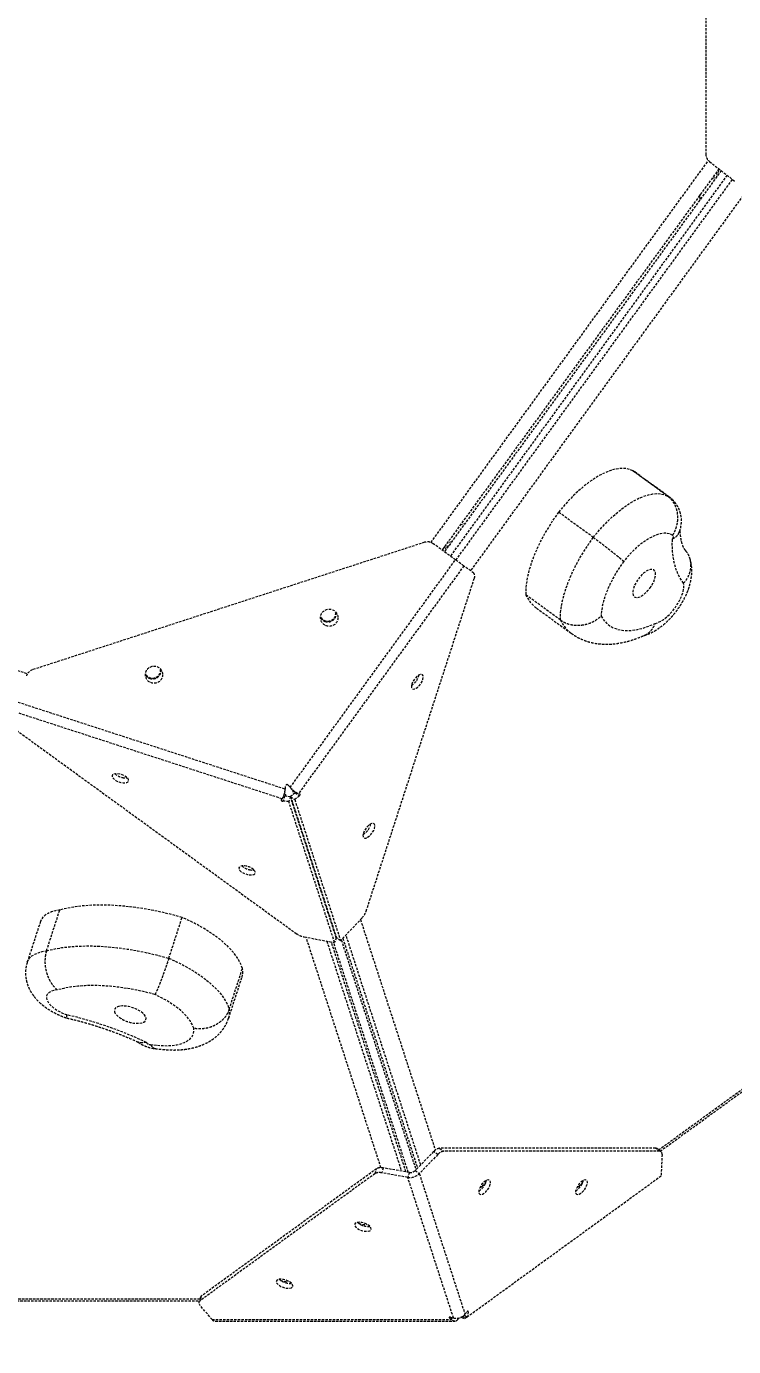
# Model space of a CAD drawing. Header units: millimetres. Extents: x -6061 to 5100, y -3651 to 3328.
# Drawn here: x 1652 to 2020, y -466 to 221 of the extents above; entities that cross this region are included whole.
import ezdxf

# ---------------------------------------------------------------- set-up
doc = ezdxf.new("R2010")
doc.units = ezdxf.units.MM
doc.linetypes.add('HIDDEN', pattern=[1.905, 1.27, -0.635])
for name, color, linetype in [('DIKOM_ОБЪЕКТ', 7, 'Continuous'), ('DIKOM_РАЗМЕР_ЗОНА', 7, 'Continuous'), ('DIKOM_РАЗМЕР_ОБЪЕКТА', 7, 'Continuous')]:
    doc.layers.add(name, color=color, linetype=linetype)
doc.styles.add('style1', font='arialbd.ttf', dxfattribs={"width": 0.8})
doc.dimstyles.new('1-50', dxfattribs={"dimtxt": 300, "dimasz": 200, "dimexe": 100, "dimexo": 0, "dimgap": 100, "dimtad": 1, "dimtxsty": 'style1', "dimcen": 200, "dimclrd": 7, "dimclre": 7, "dimclrt": 7, "dimadec": 1, "dimazin": 2, "dimtfac": 1, "dimtmove": 0, "dimatfit": 2, "dimfxl": 0, "dimlwd": 25, "dimlwe": 18, "dimarcsym": 0})

# ---------------------------------------------------------------- blocks, each defined once
blk = doc.blocks.new('*D0')
at = {"layer": 'Defpoints', "color": 0, "transparency": 16777216}
for p in [(3244.44, 1090.08), (-2954.24, -571.35), (3244.44, -1487.03)]:
    blk.add_point(p, dxfattribs=at)
at = {"layer": 'DIKOM_РАЗМЕР_ОБЪЕКТА', "color": 7, "lineweight": 18, "transparency": 16777216}
for p, q in [((3244.44, 1090.08), (3244.44, -1587.03)), ((-2954.24, -571.35), (-2954.24, -1587.03))]:
    blk.add_line(p, q, dxfattribs=at)
at = {"layer": 'DIKOM_РАЗМЕР_ОБЪЕКТА', "color": 7, "lineweight": 25, "transparency": 16777216}
blk.add_line((-2754.24, -1487.03), (3044.44, -1487.03), dxfattribs=at)
at = {"layer": 'DIKOM_РАЗМЕР_ОБЪЕКТА', "color": 7, "transparency": 16777216}
for points in [[(-2754.24, -1453.69), (-2754.24, -1520.36), (-2954.24, -1487.03)], [(3044.44, -1453.69), (3044.44, -1520.36), (3244.44, -1487.03)]]:
    blk.add_solid(points, dxfattribs=at)
at = {"layer": 'DIKOM_РАЗМЕР_ОБЪЕКТА', "color": 7, "transparency": 16777216, "insert": (279.31, -1118.98), "char_height": 300, "attachment_point": 5, "style": 'style1'}
blk.add_mtext('{\\fArial|b0|i0|c204|p34;\\H1.75x;6200}', dxfattribs=at)
blk = doc.blocks.new('*D1')
at = {"layer": 'Defpoints', "color": 0, "transparency": 16777216}
for p in [(2324.34, 3327.92), (-5419.16, -2822.08), (-1808.64, -2822.08)]:
    blk.add_point(p, dxfattribs=at)
at = {"layer": 'DIKOM_РАЗМЕР_ЗОНА', "color": 7, "lineweight": 18, "transparency": 16777216}
for p, q in [((2324.34, 3327.92), (-5519.16, 3327.92)), ((-1808.64, -2822.08), (-5519.16, -2822.08))]:
    blk.add_line(p, q, dxfattribs=at)
at = {"layer": 'DIKOM_РАЗМЕР_ЗОНА', "color": 7, "lineweight": 25, "transparency": 16777216}
blk.add_line((-5419.16, 3127.92), (-5419.16, -2622.08), dxfattribs=at)
at = {"layer": 'DIKOM_РАЗМЕР_ЗОНА', "color": 7, "transparency": 16777216}
for points in [[(-5452.49, 3127.92), (-5385.83, 3127.92), (-5419.16, 3327.92)], [(-5452.49, -2622.08), (-5385.83, -2622.08), (-5419.16, -2822.08)]]:
    blk.add_solid(points, dxfattribs=at)
at = {"layer": 'DIKOM_РАЗМЕР_ЗОНА', "color": 7, "transparency": 16777216, "insert": (-5787.21, -178.18), "char_height": 300, "attachment_point": 5, "rotation": 90, "style": 'style1'}
blk.add_mtext('{\\fArial|b0|i0|c204|p34;\\H1.75x;6150}', dxfattribs=at)
blk = doc.blocks.new('*D2')
at = {"layer": 'Defpoints', "color": 0, "transparency": 16777216}
for p in [(5097.78, 1174.32), (-4808.91, -571.39), (5097.78, -3550.63)]:
    blk.add_point(p, dxfattribs=at)
at = {"layer": 'DIKOM_РАЗМЕР_ЗОНА', "color": 7, "lineweight": 18, "transparency": 16777216}
for p, q in [((5097.78, 1174.32), (5097.78, -3650.63)), ((-4808.91, -571.39), (-4808.91, -3650.63))]:
    blk.add_line(p, q, dxfattribs=at)
at = {"layer": 'DIKOM_РАЗМЕР_ЗОНА', "color": 7, "lineweight": 25, "transparency": 16777216}
blk.add_line((-4608.91, -3550.63), (4897.78, -3550.63), dxfattribs=at)
at = {"layer": 'DIKOM_РАЗМЕР_ЗОНА', "color": 7, "transparency": 16777216}
for points in [[(-4608.91, -3517.3), (-4608.91, -3583.96), (-4808.91, -3550.63)], [(4897.78, -3517.3), (4897.78, -3583.96), (5097.78, -3550.63)]]:
    blk.add_solid(points, dxfattribs=at)
at = {"layer": 'DIKOM_РАЗМЕР_ЗОНА', "color": 7, "transparency": 16777216, "insert": (864.15, -3182.58), "char_height": 300, "attachment_point": 5, "style": 'style1'}
blk.add_mtext('{\\fArial|b0|i0|c204|p34;\\H1.75x;9900}', dxfattribs=at)
blk = doc.blocks.new('*D3')
at = {"layer": 'Defpoints', "color": 0, "transparency": 16777216}
for p in [(-3174.2, 1527.92), (2804.07, 1527.92), (-2373.39, -1022.08)]:
    blk.add_point(p, dxfattribs=at)
at = {"layer": 'DIKOM_РАЗМЕР_ОБЪЕКТА', "color": 7, "lineweight": 18, "transparency": 16777216}
for p, q in [((2804.07, 1527.92), (-3274.2, 1527.92)), ((-2373.39, -1022.08), (-3274.2, -1022.08))]:
    blk.add_line(p, q, dxfattribs=at)
at = {"layer": 'DIKOM_РАЗМЕР_ОБЪЕКТА', "color": 7, "lineweight": 25, "transparency": 16777216}
blk.add_line((-3174.2, -822.08), (-3174.2, 1327.92), dxfattribs=at)
at = {"layer": 'DIKOM_РАЗМЕР_ОБЪЕКТА', "color": 7, "transparency": 16777216}
for points in [[(-3207.54, 1327.92), (-3140.87, 1327.92), (-3174.2, 1527.92)], [(-3207.54, -822.08), (-3140.87, -822.08), (-3174.2, -1022.08)]]:
    blk.add_solid(points, dxfattribs=at)
at = {"layer": 'DIKOM_РАЗМЕР_ОБЪЕКТА', "color": 7, "transparency": 16777216, "insert": (-3542.25, 166.98), "char_height": 300, "attachment_point": 5, "rotation": 90, "style": 'style1'}
blk.add_mtext('{\\fArial|b0|i0|c204|p34;\\H1.75x;2550}', dxfattribs=at)

msp = doc.modelspace()

# ---------------------------------------------------------------- linework, layer by layer
at = {"layer": 'DIKOM_ОБЪЕКТ', "color": 7, "linetype": 'HIDDEN', "lineweight": 15}
for p, q in [((2005.661, 369.087), (2005.66, 154.887)), ((1862.438, -47.513), (2007.008, 151.471)), ((2012.494, 147.113), (1868.204, -51.485)), ((2013.675, 146.191), (1869.416, -52.365)), ((2007.584, 150.945), (2020.737, 140.68)), ((2011.289, 145.454), (2011.289, 142.907)), ((2012.028, 146.471), (2012.028, 143.924)), ((2016.728, 143.809), (1872.546, -54.64)), ((1875.441, -56.742), (2019.55, 141.607)), ((2009.792, 143.394), (2009.792, 140.847)), ((2027.349, 136.363), (1883.039, -62.262)), ((2002.792, 131.212), (2002.792, 133.759)), ((1985.7, -23.361), (1967.61, -10.218)), ((1986.624, -23.833), (1968.534, -10.69)), ((1947.034, -44.916), (1928.944, -31.773)), ((1418.621, -39.956), (1652.175, -115.842)), ((1877.735, -38.368), (1880.157, -37.581)), ((1859.12, -47.433), (1654.812, -113.827)), ((1875.206, -56.572), (1863.604, -48.143)), ((1873.157, -47.216), (1870.735, -48.003)), ((1870.921, -50.293), (1868.499, -51.08)), ((1871.66, -49.276), (1869.238, -50.063)), ((1789.07, -175.143), (1875.206, -56.572)), ((1879.548, -59.726), (1793.412, -178.297)), ((1884.736, -63.495), (1879.548, -59.726)), ((1828.688, -239.514), (1884.988, -66.225)), ((1929.901, -87.909), (1911.811, -74.765)), ((1917.464, -81.714), (1935.555, -94.857)), ((1805.319, -86.832), (1804.944, -86.207)), ((1714.019, -116.5), (1713.644, -115.875)), ((1852.35, -121.647), (1852.79, -121.69)), ((1647.171, -130.676), (1786.555, -175.96)), ((1784.896, -181.064), (1645.513, -135.78)), ((1644.933, -144.235), (1792.346, -251.324)), ((1785.883, -179.014), (1786.362, -177.539)), ((1786.962, -179.795), (1786.296, -177.744)), ((1786.555, -175.96), (1786.741, -174.357)), ((1787.977, -173.956), (1789.07, -175.143)), ((1791.659, -177.929), (1789.283, -179.915)), ((1790.183, -176.328), (1791.475, -177.267)), ((1790.298, -176.412), (1790.976, -178.5)), ((1791.659, -177.929), (1793.83, -179.506)), ((1793.412, -178.297), (1794.171, -178.456)), ((1784.375, -181.639), (1784.896, -181.064)), ((1786.099, -179.736), (1785.269, -182.288)), ((1788.359, -182.498), (1785.269, -182.288)), ((1789.188, -179.946), (1786.099, -179.736)), ((1789.188, -179.946), (1788.359, -182.498)), ((1812.237, -255.978), (1788.359, -182.498)), ((1813.066, -253.426), (1789.188, -179.946)), ((1789.283, -179.915), (1791.454, -181.492)), ((1789.283, -179.915), (1813.161, -253.395)), ((1793.83, -179.506), (1791.454, -181.492)), ((1791.454, -181.492), (1815.332, -254.972)), ((1827.117, -199.313), (1827.556, -199.355)), ((1662.106, -260.214), (1669.016, -238.948)), ((1658.936, -244.945), (1652.026, -266.211)), ((1725.845, -264.11), (1732.755, -242.844)), ((1826.424, -243.209), (1815.332, -254.972)), ((1825.694, -243.983), (1864.706, -364.048)), ((1796.35, -252.982), (1812.237, -255.978)), ((1836.38, -373.253), (1797.363, -253.174)), ((1813.066, -253.426), (1812.237, -255.978)), ((1815.332, -254.972), (1813.161, -253.395)), ((1816.515, -253.718), (1855.421, -373.458)), ((1857.08, -371.756), (1818.16, -251.974)), ((1808.155, -255.208), (1847.079, -375.005)), ((1849.421, -375.406), (1810.511, -255.652)), ((1850.585, -375.606), (1811.681, -255.873)), ((1815.698, -254.585), (1854.597, -374.304)), ((1757.014, -295.297), (1763.923, -274.031)), ((1757.297, -290.681), (1764.207, -269.414)), ((1981.064, -363.963), (2067.083, -301.466)), ((1981.953, -364.609), (2068.506, -301.724)), ((1979.462, -363.102), (1866.846, -363.11)), ((1866.846, -363.11), (1869.017, -364.687)), ((1981.633, -364.679), (1979.462, -363.102)), ((1982.336, -364.887), (1980.165, -363.31)), ((1863.798, -364.863), (1854.179, -374.733)), ((1865.969, -366.44), (1856.35, -376.31)), ((1865.969, -366.44), (1863.798, -364.863)), ((1981.633, -364.679), (1869.017, -364.687)), ((1982.845, -366.315), (1982.36, -377.504)), ((1833.27, -376.304), (1741.907, -442.692)), ((1834.099, -373.752), (1742.736, -440.141)), ((1833.27, -376.304), (1834.099, -373.752)), ((1837.595, -373.379), (1836.766, -375.93)), ((1850.349, -378.26), (1836.766, -375.93)), ((1851.179, -375.708), (1837.595, -373.379)), ((1851.179, -375.708), (1850.349, -378.26)), ((1874.167, -451.539), (1850.349, -378.26)), ((1854.179, -374.733), (1856.35, -376.31)), ((1856.35, -376.31), (1880.167, -449.589)), ((1881.215, -451.005), (1982.36, -377.504)), ((1742.736, -440.141), (1741.907, -442.692)), ((1533.1, -441.577), (1742.013, -441.577)), ((1534.099, -442.622), (1741.673, -442.622)), ((1742.29, -440.722), (1741.461, -443.274)), ((1748.377, -452.358), (1741.963, -444.819)), ((1748.377, -452.358), (1873.042, -452.356)), ((1750.035, -453.254), (1874.98, -453.252)), ((1872.215, -451.061), (1872.064, -451.524)), ((1873.042, -452.356), (1872.064, -451.524)), ((1872.617, -451.123), (1874.167, -451.539)), ((1873.377, -451.327), (1873.042, -452.356)), ((1876.14, -451.68), (1876.359, -452.356)), ((1876.797, -451.524), (1876.359, -452.356)), ((1879.831, -452.011), (1878.032, -451.123)), ((1879.296, -450.365), (1879.831, -452.011)), ((1879.762, -449.949), (1881.215, -451.005)), ((1881.215, -451.005), (1879.831, -452.011)), ((1880.167, -449.589), (1881.177, -448.341)), ((1881.86, -448.341), (1881.215, -451.005)), ((1881.466, -448.055), (1881.86, -448.341))]:
    msp.add_line(p, q, dxfattribs=at)
at = {"layer": 'DIKOM_ОБЪЕКТ', "color": 7, "linetype": 'HIDDEN', "lineweight": 15, "flags": 128}
for points in [[(1967.61, -10.218), (1965.972, -9.483), (1964.146, -9.046), (1962.146, -8.909), (1959.988, -9.073), (1957.69, -9.538), (1955.27, -10.299), (1952.747, -11.35), (1950.143, -12.683), (1947.478, -14.288), (1944.774, -16.15), (1942.052, -18.255), (1939.334, -20.587), (1936.643, -23.126), (1934.001, -25.851), (1931.427, -28.741), (1928.944, -31.773)], [(1968.534, -10.69), (1968.461, -10.638), (1967.61, -10.218)], [(1947.034, -44.916), (1949.517, -41.885), (1952.091, -38.994), (1954.734, -36.269), (1957.425, -33.73), (1960.142, -31.399), (1962.864, -29.293), (1965.568, -27.431), (1968.233, -25.827), (1970.838, -24.493), (1973.36, -23.442), (1975.78, -22.681), (1978.078, -22.216), (1980.236, -22.052), (1982.236, -22.189), (1984.063, -22.627), (1985.7, -23.361)], [(1985.7, -23.361), (1986.551, -23.781), (1986.623, -23.833)], [(1928.944, -31.773), (1926.336, -35.452), (1923.89, -39.214), (1921.625, -43.029), (1919.56, -46.865), (1917.711, -50.694), (1916.093, -54.483), (1914.718, -58.204), (1913.598, -61.826), (1912.742, -65.32), (1912.156, -68.659), (1911.844, -71.815), (1911.811, -74.765)], [(1929.901, -87.909), (1929.935, -84.959), (1930.246, -81.802), (1930.832, -78.463), (1931.688, -74.969), (1932.808, -71.347), (1934.183, -67.627), (1935.801, -63.837), (1937.65, -60.009), (1939.715, -56.172), (1941.98, -52.357), (1944.426, -48.595), (1947.034, -44.916)], [(1988.398, -43.801), (1987.098, -43.134), (1985.603, -42.77), (1983.931, -42.713), (1982.105, -42.964), (1980.145, -43.52), (1978.079, -44.374), (1975.93, -45.516), (1973.726, -46.931), (1971.495, -48.601), (1969.264, -50.505), (1967.063, -52.62), (1964.917, -54.918), (1962.855, -57.372)], [(1994.086, -68.75), (1992.593, -66.635), (1991.31, -64.274), (1990.243, -61.677), (1989.395, -58.851), (1988.769, -55.807), (1988.367, -52.556), (1988.19, -49.109), (1988.24, -45.477)], [(1988.24, -45.477), (1988.453, -45.183), (1988.624, -44.875), (1988.742, -44.574), (1988.798, -44.3), (1988.789, -44.072), (1988.716, -43.906), (1988.582, -43.814), (1988.398, -43.801)], [(1879.548, -59.726), (1879.207, -59.478), (1878.789, -59.175), (1878.303, -58.822), (1877.758, -58.426), (1877.164, -57.994), (1876.532, -57.535), (1875.876, -57.058), (1875.206, -56.572)], [(1962.855, -57.372), (1960.828, -60.285), (1958.949, -63.263), (1957.236, -66.277), (1955.707, -69.297), (1954.377, -72.292), (1953.258, -75.233), (1952.363, -78.09), (1951.7, -80.834), (1951.276, -83.439), (1951.095, -85.879)], [(1976.567, -71.272), (1977.538, -69.827), (1978.344, -68.342), (1978.954, -66.88), (1979.343, -65.499), (1979.493, -64.257), (1979.4, -63.203), (1979.068, -62.382), (1978.509, -61.827), (1977.746, -61.56), (1976.812, -61.593), (1975.743, -61.923), (1974.584, -62.539), (1973.383, -63.414), (1972.188, -64.512), (1971.048, -65.789), (1970.011, -67.193), (1969.118, -68.665), (1968.406, -70.146), (1967.904, -71.575), (1967.633, -72.893), (1967.604, -74.047), (1967.818, -74.989), (1968.266, -75.681), (1968.931, -76.094), (1969.783, -76.212), (1970.79, -76.029), (1971.91, -75.554), (1973.096, -74.805), (1974.3, -73.813), (1975.473, -72.619), (1976.567, -71.272)], [(1979.269, -89.711), (1980.676, -89.302), (1982.189, -88.581), (1983.767, -87.567), (1985.367, -86.288), (1986.944, -84.78), (1988.456, -83.082), (1989.862, -81.242), (1991.122, -79.311), (1992.202, -77.341), (1993.074, -75.386), (1993.711, -73.499), (1994.099, -71.733), (1994.225, -70.135), (1994.086, -68.75)], [(1951.095, -85.879), (1952.379, -87.83), (1953.892, -89.503), (1955.625, -90.888), (1957.57, -91.978), (1959.715, -92.766), (1962.05, -93.25), (1964.561, -93.425), (1967.236, -93.292), (1970.059, -92.851), (1973.017, -92.104), (1976.092, -91.056), (1979.269, -89.711)], [(1856.84, -116.322), (1856.014, -116.686), (1855.133, -117.325), (1854.268, -118.187), (1853.489, -119.202), (1852.859, -120.287), (1852.43, -121.355), (1852.237, -122.32), (1852.294, -123.103), (1852.597, -123.64), (1853.122, -123.888), (1853.826, -123.828), (1854.652, -123.464), (1855.533, -122.825), (1856.398, -121.963), (1857.177, -120.948), (1857.806, -119.863), (1858.235, -118.795), (1858.429, -117.83), (1858.372, -117.048), (1858.069, -116.51), (1857.544, -116.262), (1856.84, -116.322)], [(1700.345, -168.215), (1699.138, -168.024), (1698.048, -168.023), (1697.162, -168.212), (1696.553, -168.575), (1696.271, -169.083), (1696.337, -169.695), (1696.747, -170.361), (1697.467, -171.028), (1698.44, -171.641), (1699.585, -172.15), (1700.812, -172.515), (1702.019, -172.706), (1703.109, -172.707), (1703.995, -172.519), (1704.603, -172.156), (1704.886, -171.648), (1704.82, -171.036), (1704.41, -170.369), (1703.689, -169.703), (1702.717, -169.09), (1701.571, -168.58), (1700.345, -168.215)], [(1703.558, -170.18), (1703.646, -170.121), (1703.903, -169.872)], [(1831.608, -193.987), (1830.781, -194.351), (1829.9, -194.99), (1829.035, -195.852), (1828.256, -196.866), (1827.627, -197.952), (1827.198, -199.02), (1827.004, -199.984), (1827.061, -200.767), (1827.364, -201.304), (1827.889, -201.553), (1828.593, -201.493), (1829.419, -201.128), (1830.3, -200.489), (1831.166, -199.627), (1831.944, -198.613), (1832.574, -197.527), (1833.003, -196.459), (1833.197, -195.495), (1833.14, -194.712), (1832.836, -194.175), (1832.311, -193.926), (1831.608, -193.987)], [(1766.413, -216.21), (1765.206, -216.019), (1764.115, -216.018), (1763.23, -216.207), (1762.621, -216.57), (1762.338, -217.078), (1762.405, -217.69), (1762.815, -218.356), (1763.535, -219.023), (1764.508, -219.636), (1765.653, -220.145), (1766.879, -220.51), (1768.086, -220.701), (1769.177, -220.702), (1770.062, -220.514), (1770.671, -220.151), (1770.954, -219.642), (1770.887, -219.031), (1770.477, -218.364), (1769.757, -217.698), (1768.785, -217.085), (1767.639, -216.575), (1766.413, -216.21)], [(1769.625, -218.18), (1769.712, -218.121), (1769.972, -217.869)], [(1669.016, -238.948), (1666.719, -239.368), (1664.666, -239.967), (1662.882, -240.738), (1661.39, -241.671), (1660.208, -242.755), (1659.35, -243.977), (1658.936, -244.945)], [(1732.755, -242.844), (1727.3, -241.37), (1721.845, -240.078), (1716.417, -238.974), (1711.041, -238.063), (1705.743, -237.349), (1700.547, -236.836), (1695.478, -236.527), (1690.56, -236.421), (1685.816, -236.521), (1681.269, -236.826), (1676.94, -237.333), (1672.849, -238.042), (1669.016, -238.948)], [(1764.207, -269.414), (1763.363, -267.14), (1762.143, -264.815), (1760.557, -262.458), (1758.617, -260.087), (1756.339, -257.721), (1753.742, -255.379), (1750.846, -253.079), (1747.673, -250.841), (1744.249, -248.681), (1740.602, -246.618), (1736.761, -244.667), (1732.755, -242.844)], [(1652.026, -266.213), (1652.441, -265.243), (1653.298, -264.022), (1654.481, -262.937), (1655.973, -262.004), (1657.756, -261.233), (1659.809, -260.634), (1662.106, -260.214)], [(1662.106, -260.214), (1665.939, -259.308), (1670.03, -258.6), (1674.359, -258.092), (1678.906, -257.788), (1683.65, -257.688), (1688.568, -257.793), (1693.637, -258.103), (1698.833, -258.616), (1704.131, -259.329), (1709.507, -260.24), (1714.935, -261.344), (1720.39, -262.636), (1725.845, -264.11)], [(1725.845, -264.11), (1729.851, -265.933), (1733.692, -267.884), (1737.339, -269.948), (1740.763, -272.107), (1743.936, -274.346), (1746.832, -276.645), (1749.43, -278.987), (1751.707, -281.353), (1753.647, -283.724), (1755.233, -286.082), (1756.453, -288.407), (1757.297, -290.681)], [(1667.755, -280.629), (1666.042, -280.882), (1664.586, -281.328), (1663.428, -281.954), (1662.6, -282.745), (1662.124, -283.677), (1662.014, -284.726), (1662.272, -285.863), (1662.891, -287.057), (1663.855, -288.275), (1665.136, -289.483), (1666.701, -290.649), (1668.505, -291.741), (1670.501, -292.728), (1672.632, -293.584)], [(1718.616, -282.998), (1713.853, -281.792), (1709.103, -280.758), (1704.392, -279.902), (1699.746, -279.229), (1695.189, -278.741), (1690.746, -278.442), (1686.441, -278.334), (1682.296, -278.416), (1678.335, -278.689), (1674.578, -279.15), (1671.045, -279.798), (1667.755, -280.629)], [(1738.824, -300.616), (1738.095, -298.816), (1737.037, -296.975), (1735.659, -295.112), (1733.978, -293.246), (1732.008, -291.395), (1729.77, -289.578), (1727.286, -287.812), (1724.581, -286.116), (1721.681, -284.506), (1718.616, -282.998)], [(1697.506, -292.026), (1697.925, -292.919), (1698.663, -293.836), (1699.689, -294.74), (1700.961, -295.593), (1702.427, -296.361), (1704.027, -297.012), (1705.696, -297.52), (1707.365, -297.863), (1708.966, -298.028), (1710.434, -298.008), (1711.707, -297.803), (1712.735, -297.423), (1713.475, -296.882), (1713.896, -296.203), (1713.982, -295.414), (1713.73, -294.547), (1713.148, -293.637), (1712.262, -292.722), (1711.107, -291.838), (1709.731, -291.024), (1708.189, -290.31), (1706.547, -289.728), (1704.869, -289.301), (1703.226, -289.045), (1701.684, -288.972), (1700.306, -289.085), (1699.149, -289.379), (1698.261, -289.842), (1697.677, -290.455), (1697.422, -291.193), (1697.506, -292.026)], [(1716.173, -309.003), (1719.195, -309.416), (1722.116, -309.641), (1724.899, -309.676), (1727.509, -309.521), (1729.914, -309.177), (1732.082, -308.649), (1733.988, -307.943), (1735.606, -307.069), (1736.918, -306.037), (1737.906, -304.86), (1738.557, -303.553), (1738.865, -302.132), (1738.824, -300.616)], [(1982.845, -366.315), (1982.839, -365.952), (1982.789, -365.628), (1982.695, -365.346), (1982.559, -365.11), (1982.382, -364.923), (1982.167, -364.788), (1981.916, -364.706), (1981.633, -364.679)], [(1888.299, -382.957), (1887.745, -384.046), (1887.407, -385.083), (1887.312, -385.983), (1887.47, -386.675), (1887.866, -387.101), (1888.468, -387.227), (1889.229, -387.043), (1890.085, -386.564), (1890.969, -385.828), (1891.807, -384.896), (1892.533, -383.843), (1893.088, -382.754), (1893.426, -381.717), (1893.52, -380.816), (1893.363, -380.125), (1892.967, -379.699), (1892.364, -379.573), (1891.604, -379.757), (1890.747, -380.236), (1889.864, -380.971), (1889.025, -381.904), (1888.299, -382.957)], [(1888.024, -383.45), (1888.229, -383.367), (1889.092, -382.859)], [(1938.771, -382.953), (1938.217, -384.043), (1937.879, -385.079), (1937.785, -385.98), (1937.942, -386.671), (1938.338, -387.097), (1938.94, -387.223), (1939.701, -387.039), (1940.557, -386.56), (1941.441, -385.825), (1942.279, -384.893), (1943.005, -383.839), (1943.56, -382.75), (1943.898, -381.713), (1943.992, -380.813), (1943.835, -380.121), (1943.439, -379.696), (1942.836, -379.57), (1942.076, -379.753), (1941.219, -380.233), (1940.336, -380.968), (1939.497, -381.9), (1938.771, -382.953)], [(1938.494, -383.45), (1938.699, -383.367), (1939.562, -382.859)], [(1829.689, -406.341), (1830.524, -406.116), (1831.071, -405.721), (1831.285, -405.188), (1831.148, -404.561), (1830.673, -403.89), (1829.897, -403.23), (1828.883, -402.634), (1827.713, -402.15), (1826.483, -401.818), (1825.291, -401.665), (1824.235, -401.702), (1823.4, -401.927), (1822.854, -402.322), (1822.64, -402.855), (1822.776, -403.482), (1823.252, -404.152), (1824.028, -404.813), (1825.042, -405.409), (1826.211, -405.892), (1827.442, -406.224), (1828.633, -406.378), (1829.689, -406.341)], [(1788.862, -436.008), (1789.697, -435.783), (1790.243, -435.388), (1790.457, -434.856), (1790.321, -434.229), (1789.845, -433.558), (1789.069, -432.898), (1788.055, -432.301), (1786.886, -431.818), (1785.655, -431.486), (1784.464, -431.332), (1783.408, -431.369), (1782.573, -431.595), (1782.026, -431.989), (1781.812, -432.522), (1781.949, -433.149), (1782.424, -433.82), (1783.2, -434.48), (1784.214, -435.076), (1785.384, -435.56), (1786.614, -435.892), (1787.805, -436.046), (1788.862, -436.008)], [(1741.907, -442.692), (1741.687, -442.889), (1741.53, -443.112), (1741.438, -443.359), (1741.411, -443.626), (1741.452, -443.909), (1741.559, -444.205), (1741.73, -444.51), (1741.963, -444.819)]]:
    msp.add_lwpolyline(points, dxfattribs=at)
at = {"layer": 'DIKOM_ОБЪЕКТ', "color": 7, "linetype": 'HIDDEN', "lineweight": 15}
for centre in [(1809.415, -86.718), (1718.115, -116.388)]:
    msp.add_circle(centre, 4.5, dxfattribs=at)
for centre, radius, start, end in [((2010.66, 154.887), 5, 179.997355, 232.031724), ((1860.665, -52.189), 5, 54.003459, 108.002503), ((1882.819, -65.048), 2.468, 331.521176, 39.024975), ((1928.201, -67.204), 18.051, 204.764888, 233.500422), ((1808.657, -84.41), 4.5, 213.836147, 252), ((1808.657, -84.41), 4.125, 215.965252, 10.52497), ((1808.657, -84.41), 4.5, 252, 2.513824), ((1946.291, -80.348), 18.05, 204.76482, 233.513785), ((1656.357, -118.582), 5, 108.002503, 162.001547), ((1717.356, -114.076), 4.5, 213.863579, 252), ((1717.356, -114.076), 4.125, 216, 10.479187), ((1717.356, -114.076), 4.5, 252, 2.485793), ((1848.136, -114.847), 8.265, 300.065117, 347.941904), ((1703.25, -161.922), 8.2, 228.385165, 258.68569), ((1703.332, -163.454), 6.726, 255.432881, 277.262559), ((1822.903, -192.511), 8.265, 300.064359, 347.942661), ((1769.317, -209.917), 8.2, 228.384475, 258.685667), ((1769.4, -211.449), 6.726, 255.432881, 277.262559), ((1818.996, -236.117), 10.27, 316.325043, 340.683418), ((1798.189, -242.88), 10.268, 235.319325, 259.681627), ((1754.836, -271.156), 9.531, 342.446347, 10.530134), ((1626.115, -494.803), 206.525, 64.777397, 76.983393), ((1747.927, -292.422), 9.531, 342.445054, 10.530045), ((1715.926, -306.946), 2.072, 209.539289, 276.857098), ((1867.63, -367.999), 4.952, 99.111714, 140.706169), ((1979.499, -364.267), 1.166, 55.185999, 91.825129), ((1869.801, -369.576), 4.952, 99.111946, 140.706905), ((1835.51, -380.72), 4.952, 75.299519, 116.894379), ((1836.339, -378.168), 4.952, 75.300043, 116.893855), ((1851.458, -371.463), 6.886, 260.737762, 315.268399), ((1851.733, -372.31), 3.443, 260.737675, 315.267456), ((1883.213, -378.252), 8.198, 300.378029, 330.690004), ((1883.645, -375.679), 9.012, 307.184381, 325.409491), ((1884.695, -378.646), 6.725, 327.436967, 349.277802), ((1933.686, -378.249), 8.198, 300.376979, 330.689917), ((1934.116, -375.679), 9.012, 307.183247, 325.422233), ((1935.172, -378.645), 6.719, 327.429524, 349.287736), ((1829.741, -395.478), 8.348, 228.28702, 275.340898), ((1827.487, -396.037), 6.77, 247.639919, 282.23875), ((1788.914, -425.145), 8.348, 228.28702, 275.340898), ((1786.656, -425.702), 6.771, 247.656643, 282.235532), ((1743.388, -441.102), 1.161, 124.109131, 160.892901), ((1750.167, -451.028), 2.23, 216.619117, 266.615691)]:
    msp.add_arc(centre, radius, start, end, dxfattribs=at)
for centre, major_axis, ratio, start_param, end_param in [((1787.505, -174.605), (0.292, -0.898), 0.7946266, 2.0943951, 4.1887902), ((1791.528, -177.528), (0.57, 0.6), 0.4619859, 4.4666927, 5.0467088), ((1793.699, -179.105), (0.57, 0.6), 0.4619859, 4.4666927, 6.5610878), ((1785.139, -181.887), (0.814, -0.151), 0.4619859, 2.8636901, 4.9580852), ((1785.968, -179.335), (0.814, -0.151), 0.4619859, 4.3745901, 4.9580852), ((1872.747, -451.524), (0.865, -0.338), 0.3672573, 1.8630775, 3.9574726), ((1881.307, -448.742), (0.501, 0.782), 0.3672813, 5.4673355, 7.5617306)]:
    msp.add_ellipse(centre, major_axis=major_axis, ratio=ratio, start_param=start_param, end_param=end_param, dxfattribs=at)
for points, knots in [([(1988.398, -43.801), (1988.405, -43.79), (1988.967, -42.837), (1989.868, -41.066), (1990.696, -38.385), (1991.094, -35.895), (1991.1, -33.406), (1990.731, -30.987), (1989.98, -28.706), (1988.876, -26.63), (1987.46, -24.794), (1986.287, -23.839), (1985.7, -23.361)], [0, 0, 0, 0, 0.00168058, 0.14323753, 0.25039885, 0.35756089, 0.46465019, 0.57173773, 0.67880333, 0.78586749, 0.89293317, 1, 1, 1, 1]), ([(1991.935, -41.896), (1991.991, -41.761), (1992.315, -40.984), (1992.663, -39.49), (1992.956, -37.45), (1992.965, -35.398), (1992.713, -33.362), (1992.193, -31.369), (1991.409, -29.457), (1990.375, -27.657), (1989.047, -25.963), (1987.781, -24.675), (1986.873, -24.052), (1986.599, -23.864)], [0, 0, 0, 0, 0.0215688, 0.124954, 0.2264769, 0.3274671, 0.4285968, 0.5301045, 0.6320209, 0.7342957, 0.8368443, 0.9507537, 1, 1, 1, 1]), ([(1995.088, -51.663), (1995.016, -51.579), (1994.799, -51.323), (1994.413, -50.759), (1993.936, -49.849), (1993.471, -48.684), (1993.045, -47.23), (1992.686, -45.47), (1992.445, -43.433), (1992.328, -41.791), (1992.339, -40.766), (1992.341, -40.582)], [0, 0, 0, 0, 0.068932, 0.2096659, 0.3392781, 0.4629737, 0.5938568, 0.721231, 0.8470725, 0.9725932, 1, 1, 1, 1]), ([(1947.034, -44.916), (1947.658, -45.372), (1948.906, -46.284), (1950.902, -47.776), (1952.919, -49.307), (1954.914, -50.846), (1956.824, -52.345), (1958.599, -53.765), (1960.185, -55.061), (1961.669, -56.31), (1962.479, -57.025), (1962.846, -57.364), (1962.855, -57.372)], [0, 0, 0, 0, 0.1073085, 0.2146144, 0.32192, 0.429224, 0.53655, 0.6438734, 0.7512541, 0.8586359, 0.9966452, 1, 1, 1, 1]), ([(1988.24, -45.477), (1988.245, -45.476), (1988.616, -45.415), (1989.401, -45.079), (1990.501, -44.244), (1991.419, -43.174), (1991.766, -42.284), (1991.92, -41.889)], [0, 0, 0, 0, 0.0030851, 0.2314443, 0.4681721, 0.7639517, 1, 1, 1, 1]), ([(1994.086, -68.75), (1994.096, -68.739), (1994.848, -67.918), (1995.987, -66.366), (1997.131, -63.957), (1997.762, -61.703), (1997.984, -59.403), (1997.792, -57.162), (1997.178, -55.013), (1996.276, -53.142), (1995.417, -52.11), (1995.039, -51.654)], [0, 0, 0, 0, 0.0023446, 0.1664242, 0.2877207, 0.4124927, 0.5332571, 0.6574898, 0.7780186, 0.9020271, 1, 1, 1, 1]), ([(1973.552, -95.959), (1974.077, -95.798), (1975.406, -95.392), (1977.484, -94.447), (1979.827, -93.147), (1982.158, -91.551), (1984.428, -89.708), (1986.583, -87.667), (1988.595, -85.478), (1990.456, -83.165), (1992.163, -80.742), (1993.71, -78.215), (1995.087, -75.585), (1996.279, -72.843), (1997.261, -69.973), (1997.949, -67.121), (1998.325, -64.368), (1998.413, -61.806), (1998.22, -59.364), (1997.852, -57.269), (1997.433, -56.022), (1997.267, -55.528)], [0, 0, 0, 0, 0.0333291, 0.0844225, 0.1385088, 0.1951201, 0.2526058, 0.3094331, 0.3653175, 0.4205285, 0.4755372, 0.5308373, 0.5868715, 0.6442851, 0.7037534, 0.7657673, 0.8204212, 0.8722487, 0.9215103, 0.9688546, 1, 1, 1, 1]), ([(1929.901, -87.909), (1930.535, -88.321), (1931.802, -89.146), (1934.011, -90.001), (1936.372, -90.534), (1938.842, -90.72), (1941.349, -90.545), (1943.832, -90.028), (1946.215, -89.169), (1948.719, -87.855), (1950.278, -86.655), (1951.086, -85.888), (1951.095, -85.879)], [0, 0, 0, 0, 0.10582628, 0.21165546, 0.31746346, 0.42327635, 0.52947123, 0.63567289, 0.74288031, 0.85009471, 0.99828622, 1, 1, 1, 1]), ([(1935.571, -94.846), (1936.279, -95.342), (1937.806, -96.41), (1940.352, -97.726), (1943.134, -98.852), (1946.038, -99.693), (1949.054, -100.259), (1952.18, -100.548), (1955.42, -100.556), (1958.775, -100.276), (1962.247, -99.7), (1965.828, -98.822), (1969.502, -97.628), (1972.231, -96.561), (1973.733, -95.878), (1973.984, -95.764)], [0, 0, 0, 0, 0.065085, 0.140287, 0.2156273, 0.2917002, 0.3690932, 0.448381, 0.5300923, 0.6146504, 0.7022705, 0.7928669, 0.8860008, 0.9809477, 1, 1, 1, 1]), ([(1973.968, -95.729), (1974.381, -95.54), (1975.363, -95.091), (1976.72, -93.927), (1978.147, -92.184), (1978.916, -90.659), (1979.264, -89.725), (1979.269, -89.711)], [0, 0, 0, 0, 0.1766574, 0.4196533, 0.6696427, 0.9950624, 1, 1, 1, 1]), ([(1784.896, -181.064), (1785.074, -180.79), (1785.4, -180.288), (1785.889, -179.085), (1786.266, -177.651), (1786.453, -176.552), (1786.555, -175.96)], [0, 0, 0, 0, 0.2731834, 0.5000179, 0.7304014, 1, 1, 1, 1]), ([(1789.07, -175.143), (1789.508, -175.566), (1790.31, -176.34), (1791.456, -177.288), (1792.548, -177.976), (1793.109, -178.184), (1793.412, -178.297)], [0, 0, 0, 0, 0.2731945, 0.5000157, 0.7304082, 1, 1, 1, 1]), ([(1789.07, -175.143), (1789.263, -175.381), (1789.613, -175.814), (1789.997, -176.223), (1790.173, -176.32), (1790.176, -176.321)], [0, 0, 0, 0, 0.5469182, 0.9925766, 1, 1, 1, 1]), ([(1662.106, -260.214), (1661.903, -260.94), (1661.492, -262.413), (1661.245, -264.821), (1661.281, -267.321), (1661.621, -269.817), (1662.255, -272.279), (1663.153, -274.595), (1664.305, -276.744), (1665.803, -278.834), (1667.023, -280.043), (1667.745, -280.621), (1667.755, -280.629)], [0, 0, 0, 0, 0.1053864, 0.21383, 0.3192141, 0.4276492, 0.533135, 0.6416657, 0.7474204, 0.8562204, 0.9978473, 1, 1, 1, 1]), ([(1652.063, -266.229), (1651.938, -266.587), (1651.554, -267.684), (1651.24, -269.6), (1651.102, -271.906), (1651.269, -274.181), (1651.704, -276.399), (1652.395, -278.55), (1653.334, -280.626), (1654.517, -282.632), (1655.953, -284.574), (1657.658, -286.457), (1659.646, -288.272), (1661.899, -289.99), (1664.367, -291.567), (1666.981, -292.976), (1669.693, -294.194), (1671.596, -294.925), (1672.586, -295.246), (1672.637, -295.262)], [0, 0, 0, 0, 0.0285079, 0.087501, 0.1454764, 0.2028292, 0.2599861, 0.317446, 0.3758096, 0.4358166, 0.4983382, 0.5642421, 0.6339696, 0.7068476, 0.7806571, 0.8535626, 0.9252623, 0.9961359, 1, 1, 1, 1]), ([(1725.845, -264.11), (1725.606, -264.839), (1725.127, -266.296), (1724.324, -268.635), (1723.485, -271.005), (1722.626, -273.356), (1721.772, -275.616), (1720.943, -277.734), (1720.161, -279.64), (1719.356, -281.497), (1718.868, -282.516), (1718.619, -282.993), (1718.616, -282.998)], [0, 0, 0, 0, 0.1058257, 0.2116535, 0.3174646, 0.4232754, 0.5294715, 0.6356741, 0.7428802, 0.850098, 0.9982886, 1, 1, 1, 1]), ([(1672.632, -293.584), (1672.63, -293.591), (1672.541, -294.099), (1672.473, -294.765), (1672.517, -295.227), (1672.622, -295.216), (1672.653, -295.213)], [0, 0, 0, 0, 0.0068975, 0.490276, 0.847616, 1, 1, 1, 1]), ([(1672.651, -295.272), (1673.128, -295.38), (1675.225, -295.853), (1678.957, -296.792), (1683.835, -298.142), (1688.698, -299.631), (1693.525, -301.247), (1698.296, -302.982), (1702.982, -304.836), (1706.874, -306.474), (1709.151, -307.528), (1709.939, -307.893)], [0, 0, 0, 0, 0.0376379, 0.1652728, 0.293042, 0.4209183, 0.5488453, 0.6767595, 0.8045923, 0.9322857, 1, 1, 1, 1]), ([(1718.699, -311.168), (1718.956, -311.208), (1720.402, -311.437), (1723.027, -311.724), (1726.554, -311.939), (1730.059, -311.932), (1733.538, -311.691), (1736.972, -311.184), (1740.169, -310.418), (1743.069, -309.427), (1745.626, -308.271), (1747.951, -306.925), (1750.05, -305.398), (1751.922, -303.698), (1753.627, -301.768), (1755.107, -299.605), (1756.269, -297.412), (1756.77, -295.93), (1756.987, -295.289)], [0, 0, 0, 0, 0.0156271, 0.0878933, 0.1611031, 0.2356683, 0.3118414, 0.389675, 0.4686175, 0.5366192, 0.6013103, 0.6629199, 0.722007, 0.7791647, 0.8349247, 0.8957522, 0.9549018, 1, 1, 1, 1]), ([(1757.297, -290.681), (1757.024, -291.39), (1756.478, -292.808), (1755.172, -294.776), (1753.544, -296.55), (1751.614, -298.08), (1749.436, -299.315), (1747.078, -300.232), (1744.6, -300.79), (1741.84, -301.007), (1739.909, -300.828), (1738.849, -300.621), (1738.824, -300.616)], [0, 0, 0, 0, 0.107306, 0.2146126, 0.3219192, 0.429223, 0.5365509, 0.6438753, 0.7512572, 0.858638, 0.9966434, 1, 1, 1, 1]), ([(1709.837, -307.846), (1710.258, -308.145), (1711.232, -308.836), (1712.946, -309.711), (1714.99, -310.488), (1716.987, -311), (1718.307, -311.118), (1718.848, -311.166)], [0, 0, 0, 0, 0.1593377, 0.3682427, 0.5912621, 0.8325952, 1, 1, 1, 1]), ([(1714.123, -307.968), (1714.116, -307.968), (1713.599, -308.006), (1712.684, -308.137), (1711.454, -308.209), (1710.528, -308.148), (1710.101, -307.906), (1709.968, -307.831)], [0, 0, 0, 0, 0.00342158, 0.25814994, 0.52221205, 0.85213196, 1, 1, 1, 1]), ([(1716.173, -309.003), (1716.178, -309.01), (1716.577, -309.598), (1717.205, -310.416), (1718.047, -311.043), (1718.53, -311.101), (1718.706, -311.122)], [0, 0, 0, 0, 0.005385, 0.4588251, 0.8021008, 1, 1, 1, 1]), ([(1876.359, -452.356), (1876.147, -452.629), (1875.759, -453.129), (1874.98, -453.309), (1874.052, -453.127), (1873.396, -452.626), (1873.042, -452.356)], [0, 0, 0, 0, 0.2731963, 0.5000197, 0.7304053, 1, 1, 1, 1]), ([(1874.167, -451.539), (1874.766, -451.635), (1875.864, -451.811), (1877.48, -451.499), (1878.965, -450.806), (1879.746, -450.015), (1880.167, -449.589)], [0, 0, 0, 0, 0.2731838, 0.5000106, 0.7304012, 1, 1, 1, 1])]:
    msp.add_open_spline(points, degree=3, knots=knots, dxfattribs=at)

# ---------------------------------------------------------------- dimensions: what is measured, and where the dimension line sits
at = {"layer": 'DIKOM_РАЗМЕР_ЗОНА'}
dim = msp.add_linear_dim(base=(-5419.159, -2822.077), p1=(2324.34, 3327.923), p2=(-1808.638, -2822.077), angle=90, text='{\\fArial|b0|i0|c204|p34;\\H1.75x;<>}', dimstyle='1-50', dxfattribs=at)
dim.commit()
dim.dimension.update_dxf_attribs({"geometry": '*D1', "text_midpoint": (-5419.159, -178.183), "dimtype": 160})
dim = msp.add_linear_dim(base=(5097.777, -3550.63), p1=(-4808.913, -571.389), p2=(5097.777, 1174.316), text='{\\fArial|b0|i0|c204|p34;\\H1.75x;9900}', dimstyle='1-50', dxfattribs=at)
dim.commit()
dim.dimension.update_dxf_attribs({"geometry": '*D2', "text_midpoint": (864.153, -3550.63), "dimtype": 160})
at = {"layer": 'DIKOM_РАЗМЕР_ОБЪЕКТА'}
dim = msp.add_linear_dim(base=(-3174.204, 1527.923), p1=(-2373.391, -1022.077), p2=(2804.073, 1527.923), angle=90, text='{\\fArial|b0|i0|c204|p34;\\H1.75x;<>}', dimstyle='1-50', dxfattribs=at)
dim.commit()
dim.dimension.update_dxf_attribs({"geometry": '*D3', "text_midpoint": (-3174.204, 166.976), "dimtype": 160})
dim = msp.add_linear_dim(base=(3244.443, -1487.027), p1=(-2954.235, -571.349), p2=(3244.443, 1090.082), text='{\\fArial|b0|i0|c204|p34;\\H1.75x;6200}', dimstyle='1-50', dxfattribs=at)
dim.commit()
dim.dimension.update_dxf_attribs({"geometry": '*D0', "text_midpoint": (279.308, -1487.027), "dimtype": 160})

doc.saveas('drawing.dxf')
